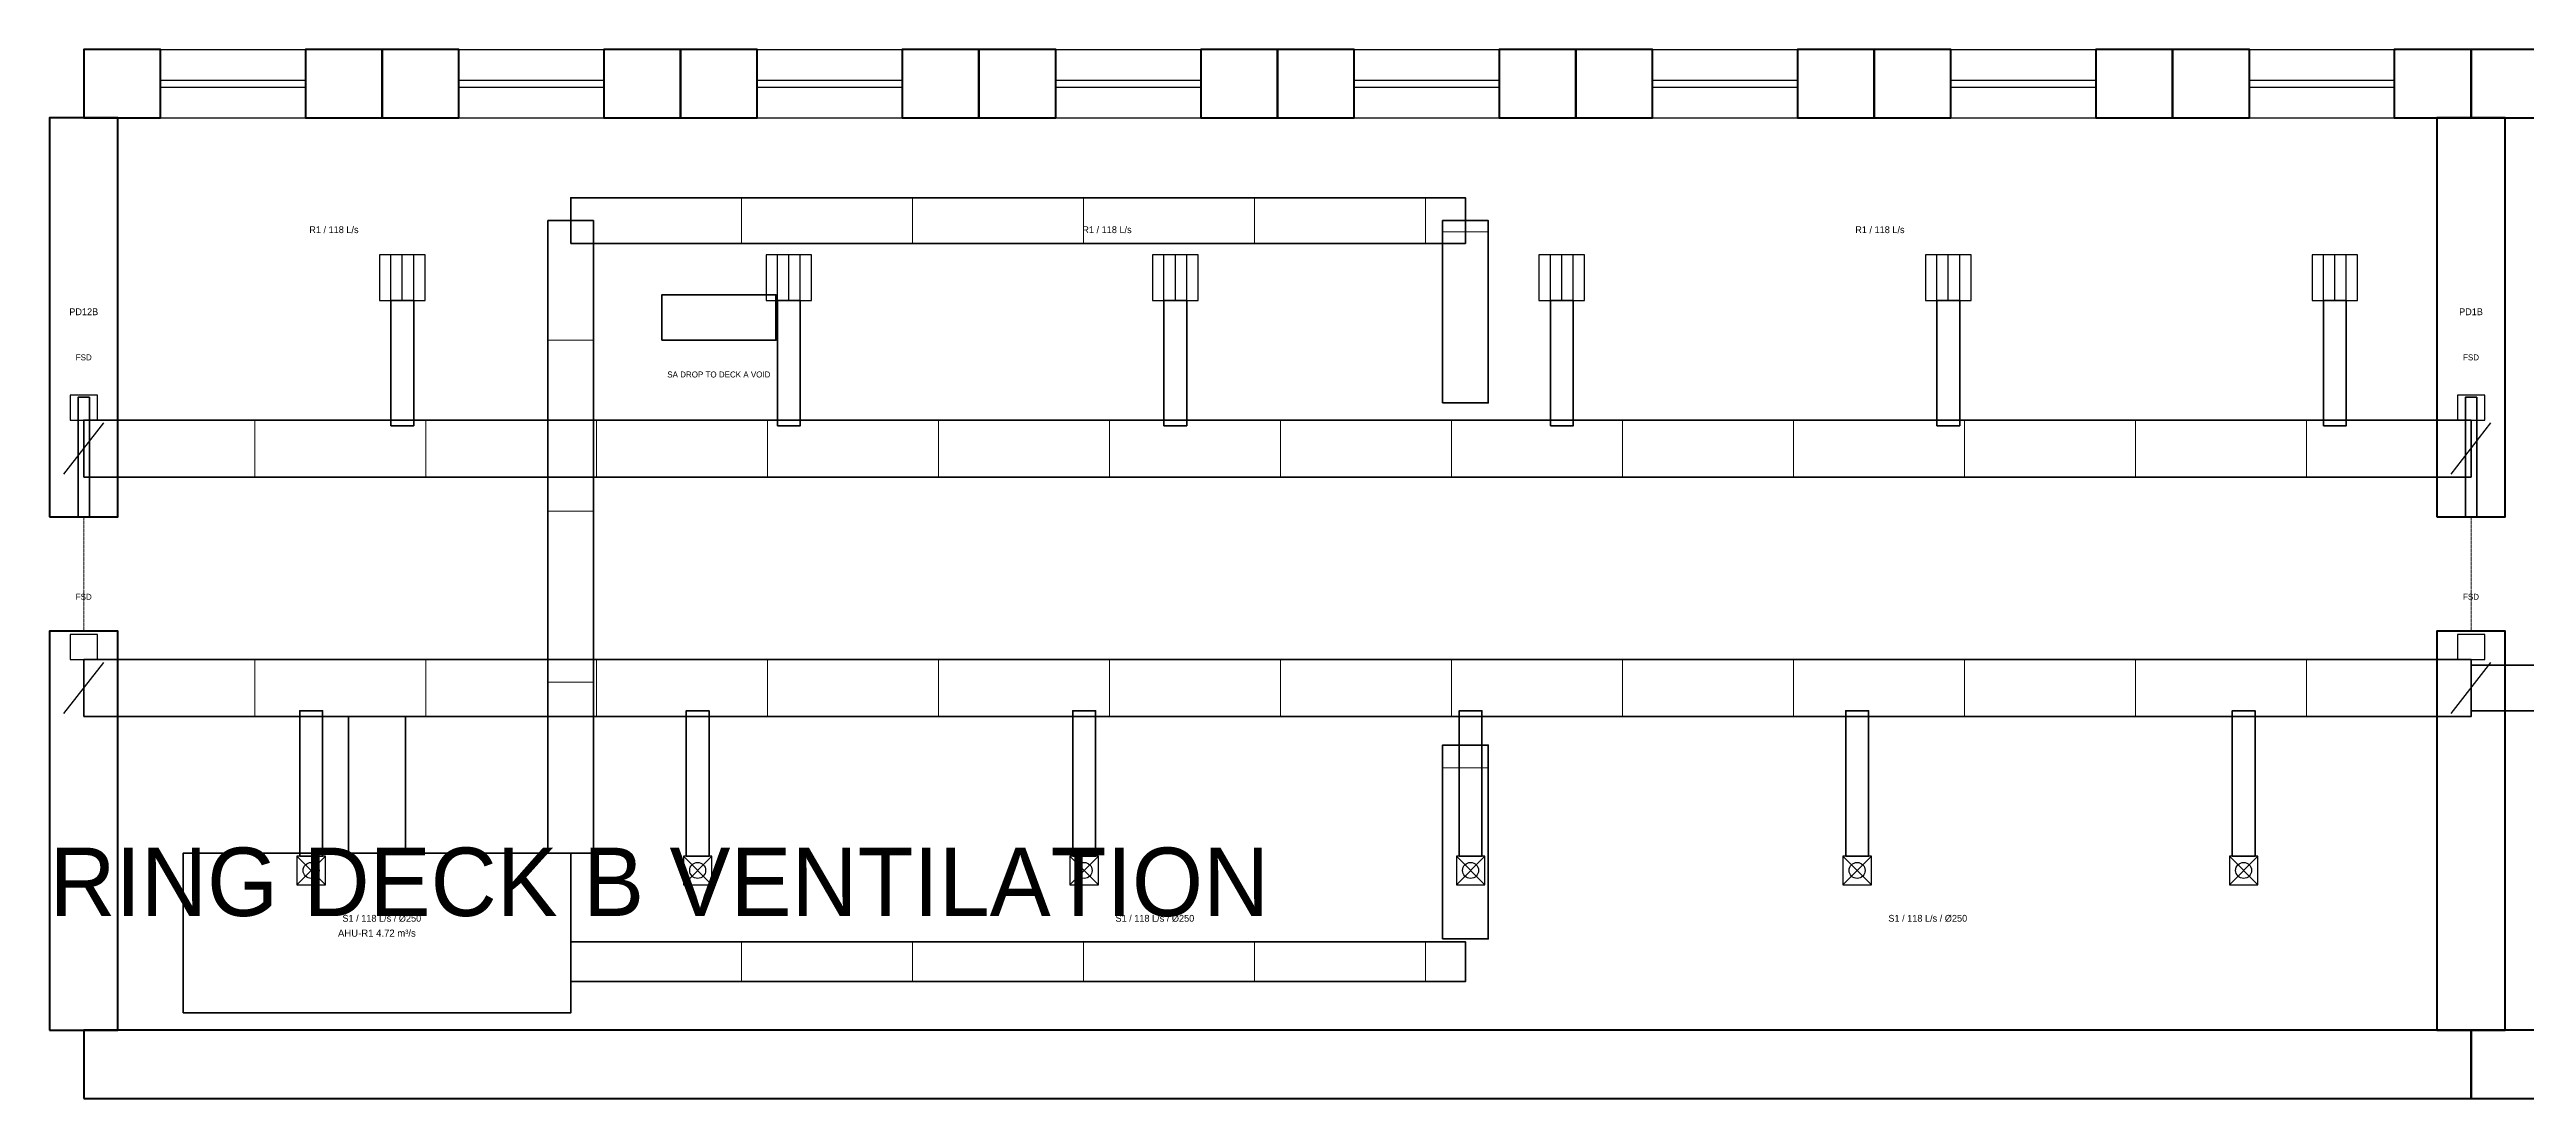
# Model space of a CAD drawing. Header units: millimetres. Extents: x 0 to 251927, y -4600 to 4600.
# Drawn here: x 0 to 21730, y -4600 to 4600 of the extents above; entities that cross this region are included whole.
import ezdxf
from ezdxf.enums import TextEntityAlignment as Align

# ---------------------------------------------------------------- set-up
doc = ezdxf.new("R2010")
doc.units = ezdxf.units.MM
doc.linetypes.add('DASHED', pattern=[1.524, 1.27, -0.254])
for name, color, linetype, lineweight in [('A-ANNO-TEXT', 7, 'CONTINUOUS', 25), ('A-DOOR-PRES', 1, 'CONTINUOUS', 35), ('A-GLAZ', 5, 'CONTINUOUS', 25), ('A-HIDN', 8, 'DASHED', 18), ('A-WALL-BHD', 7, 'CONTINUOUS', 50), ('A-WALL-PRHU', 7, 'CONTINUOUS', 70), ('M-ANNO-TEXT', 7, 'CONTINUOUS', 25), ('M-DUCT-JNT', 8, 'CONTINUOUS', 13), ('M-DUCT-OAIR', 3, 'CONTINUOUS', 35), ('M-DUCT-RETN', 30, 'CONTINUOUS', 35), ('M-DUCT-SUPP', 5, 'CONTINUOUS', 35), ('M-HVAC-DAMP', 1, 'CONTINUOUS', 25), ('M-HVAC-DIFF', 5, 'CONTINUOUS', 25), ('M-HVAC-EQPM', 4, 'CONTINUOUS', 35), ('M-HVAC-GRIL', 30, 'CONTINUOUS', 25)]:
    doc.layers.add(name, color=color, linetype=linetype, lineweight=lineweight)

msp = doc.modelspace()

# ---------------------------------------------------------------- linework, layer by layer
at = {"layer": 'A-DOOR-PRES'}
for p, q in [((0, 500), (600, 500)), ((20944, 500), (21544, 500)), ((0, -500), (600, -500)), ((20944, -500), (21544, -500))]:
    msp.add_line(p, q, dxfattribs=at)
for points in [[(250, 500), (350, 500), (350, 1550), (250, 1550)], [(21194, 500), (21294, 500), (21294, 1550), (21194, 1550)]]:
    msp.add_lwpolyline(points, close=True, dxfattribs=at)
at = {"layer": 'A-GLAZ'}
for p, q in [((973, 4600), (2245, 4600)), ((3591, 4600), (4863, 4600)), ((6209, 4600), (7481, 4600)), ((8827, 4600), (10099, 4600)), ((11445, 4600), (12717, 4600)), ((14063, 4600), (15335, 4600)), ((16681, 4600), (17953, 4600)), ((19299, 4600), (20571, 4600)), ((973, 4330), (2245, 4330)), ((973, 4270), (2245, 4270)), ((3591, 4330), (4863, 4330)), ((3591, 4270), (4863, 4270)), ((6209, 4330), (7481, 4330)), ((6209, 4270), (7481, 4270)), ((8827, 4330), (10099, 4330)), ((8827, 4270), (10099, 4270)), ((11445, 4330), (12717, 4330)), ((11445, 4270), (12717, 4270)), ((14063, 4330), (15335, 4330)), ((14063, 4270), (15335, 4270)), ((16681, 4330), (17953, 4330)), ((16681, 4270), (17953, 4270)), ((19299, 4330), (20571, 4330)), ((19299, 4270), (20571, 4270)), ((973, 4000), (2245, 4000)), ((3591, 4000), (4863, 4000)), ((6209, 4000), (7481, 4000)), ((8827, 4000), (10099, 4000)), ((11445, 4000), (12717, 4000)), ((14063, 4000), (15335, 4000)), ((16681, 4000), (17953, 4000)), ((19299, 4000), (20571, 4000))]:
    msp.add_line(p, q, dxfattribs=at)
at = {"layer": 'A-HIDN'}
for p, q in [((300, -500), (300, 500)), ((21244, -500), (21244, 500))]:
    msp.add_line(p, q, dxfattribs=at)
at = {"layer": 'A-WALL-BHD'}
for points in [[(0, 500), (600, 500), (600, 4000), (0, 4000)], [(20944, 500), (21544, 500), (21544, 4000), (20944, 4000)], [(0, -4000), (600, -4000), (600, -500), (0, -500)], [(20944, -4000), (21544, -4000), (21544, -500), (20944, -500)]]:
    msp.add_lwpolyline(points, close=True, dxfattribs=at)
at = {"layer": 'A-WALL-PRHU'}
for points in [[(300, 4000), (973, 4000), (973, 4600), (300, 4600)], [(2245, 4000), (2918, 4000), (2918, 4600), (2245, 4600)], [(2918, 4000), (3591, 4000), (3591, 4600), (2918, 4600)], [(4863, 4000), (5536, 4000), (5536, 4600), (4863, 4600)], [(5536, 4000), (6209, 4000), (6209, 4600), (5536, 4600)], [(7481, 4000), (8154, 4000), (8154, 4600), (7481, 4600)], [(8154, 4000), (8827, 4000), (8827, 4600), (8154, 4600)], [(10099, 4000), (10772, 4000), (10772, 4600), (10099, 4600)], [(10772, 4000), (11445, 4000), (11445, 4600), (10772, 4600)], [(12717, 4000), (13390, 4000), (13390, 4600), (12717, 4600)], [(13390, 4000), (14063, 4000), (14063, 4600), (13390, 4600)], [(15335, 4000), (16008, 4000), (16008, 4600), (15335, 4600)], [(16008, 4000), (16681, 4000), (16681, 4600), (16008, 4600)], [(17953, 4000), (18626, 4000), (18626, 4600), (17953, 4600)], [(18626, 4000), (19299, 4000), (19299, 4600), (18626, 4600)], [(20571, 4000), (21244, 4000), (21244, 4600), (20571, 4600)], [(21244, 4000), (21917, 4000), (21917, 4600), (21244, 4600)], [(300, -4600), (21244, -4600), (21244, -4000), (300, -4000)], [(21244, -4600), (42188, -4600), (42188, -4000), (21244, -4000)]]:
    msp.add_lwpolyline(points, close=True, dxfattribs=at)
at = {"layer": 'M-DUCT-JNT'}
for p, q in [((6072, 2900), (6072, 3300)), ((7572, 2900), (7572, 3300)), ((9072, 2900), (9072, 3300)), ((10572, 2900), (10572, 3300)), ((12072, 2900), (12072, 3300)), ((12222, 3000), (12622, 3000)), ((4372, 2050), (4772, 2050)), ((1800, 850), (1800, 1350)), ((3300, 850), (3300, 1350)), ((4800, 850), (4800, 1350)), ((6300, 850), (6300, 1350)), ((7800, 850), (7800, 1350)), ((9300, 850), (9300, 1350)), ((10800, 850), (10800, 1350)), ((12300, 850), (12300, 1350)), ((13800, 850), (13800, 1350)), ((15300, 850), (15300, 1350)), ((16800, 850), (16800, 1350)), ((18300, 850), (18300, 1350)), ((19800, 850), (19800, 1350)), ((4372, 550), (4772, 550)), ((1800, -1250), (1800, -750)), ((3300, -1250), (3300, -750)), ((4800, -1250), (4800, -750)), ((6300, -1250), (6300, -750)), ((7800, -1250), (7800, -750)), ((9300, -1250), (9300, -750)), ((10800, -1250), (10800, -750)), ((12300, -1250), (12300, -750)), ((13800, -1250), (13800, -750)), ((15300, -1250), (15300, -750)), ((16800, -1250), (16800, -750)), ((18300, -1250), (18300, -750)), ((19800, -1250), (19800, -750)), ((4372, -950), (4772, -950)), ((12222, -1700), (12622, -1700)), ((6072, -3575), (6072, -3225)), ((7572, -3575), (7572, -3225)), ((9072, -3575), (9072, -3225)), ((10572, -3575), (10572, -3225)), ((12072, -3575), (12072, -3225))]:
    msp.add_line(p, q, dxfattribs=at)
at = {"layer": 'M-DUCT-OAIR'}
for points in [[(4572, 2900), (12422, 2900), (12422, 3300), (4572, 3300)], [(4372, -2450), (4772, -2450), (4772, 3100), (4372, 3100)], [(12222, 1500), (12622, 1500), (12622, 3100), (12222, 3100)]]:
    msp.add_lwpolyline(points, close=True, dxfattribs=at)
at = {"layer": 'M-DUCT-RETN'}
for points in [[(2995, 1300), (3195, 1300), (3195, 2400), (2995, 2400)], [(6386, 1300), (6586, 1300), (6586, 2400), (6386, 2400)], [(9777, 1300), (9977, 1300), (9977, 2400), (9777, 2400)], [(13167, 1300), (13367, 1300), (13367, 2400), (13167, 2400)], [(16558, 1300), (16758, 1300), (16758, 2400), (16558, 2400)], [(19949, 1300), (20149, 1300), (20149, 2400), (19949, 2400)], [(300, 850), (21244, 850), (21244, 1350), (300, 1350)], [(12222, -3200), (12622, -3200), (12622, -1500), (12222, -1500)], [(4572, -3575), (12422, -3575), (12422, -3225), (4572, -3225)]]:
    msp.add_lwpolyline(points, close=True, dxfattribs=at)
at = {"layer": 'M-DUCT-SUPP'}
for points in [[(5372, 2050), (6372, 2050), (6372, 2450), (5372, 2450)], [(300, -1250), (21244, -1250), (21244, -750), (300, -750)], [(21244, -1200), (41388, -1200), (41388, -800), (21244, -800)], [(2195, -2475), (2395, -2475), (2395, -1200), (2195, -1200)], [(2622, -2450), (3122, -2450), (3122, -1250), (2622, -1250)], [(5586, -2475), (5786, -2475), (5786, -1200), (5586, -1200)], [(8977, -2475), (9177, -2475), (9177, -1200), (8977, -1200)], [(12367, -2475), (12567, -2475), (12567, -1200), (12367, -1200)], [(15758, -2475), (15958, -2475), (15958, -1200), (15758, -1200)], [(19149, -2475), (19349, -2475), (19349, -1200), (19149, -1200)]]:
    msp.add_lwpolyline(points, close=True, dxfattribs=at)
at = {"layer": 'M-HVAC-DAMP'}
for p, q in [((125, 875), (475, 1325)), ((21069, 875), (21419, 1325)), ((21069, 875), (21419, 1325)), ((125, -1225), (475, -775)), ((21069, -1225), (21419, -775)), ((21069, -1225), (21419, -775))]:
    msp.add_line(p, q, dxfattribs=at)
for points in [[(180, 1350), (420, 1350), (420, 1570), (180, 1570)], [(21124, 1350), (21364, 1350), (21364, 1570), (21124, 1570)], [(21124, 1350), (21364, 1350), (21364, 1570), (21124, 1570)], [(180, -750), (420, -750), (420, -530), (180, -530)], [(21124, -750), (21364, -750), (21364, -530), (21124, -530)], [(21124, -750), (21364, -750), (21364, -530), (21124, -530)]]:
    msp.add_lwpolyline(points, close=True, dxfattribs=at)
at = {"layer": 'M-HVAC-DIFF'}
for p, q in [((2170, -2725), (2420, -2475)), ((2170, -2475), (2420, -2725)), ((5561, -2725), (5811, -2475)), ((5561, -2475), (5811, -2725)), ((8952, -2725), (9202, -2475)), ((8952, -2475), (9202, -2725)), ((12342, -2725), (12592, -2475)), ((12342, -2475), (12592, -2725)), ((15733, -2725), (15983, -2475)), ((15733, -2475), (15983, -2725)), ((19124, -2725), (19374, -2475)), ((19124, -2475), (19374, -2725))]:
    msp.add_line(p, q, dxfattribs=at)
for points in [[(2170, -2725), (2420, -2725), (2420, -2475), (2170, -2475)], [(5561, -2725), (5811, -2725), (5811, -2475), (5561, -2475)], [(8952, -2725), (9202, -2725), (9202, -2475), (8952, -2475)], [(12342, -2725), (12592, -2725), (12592, -2475), (12342, -2475)], [(15733, -2725), (15983, -2725), (15983, -2475), (15733, -2475)], [(19124, -2725), (19374, -2725), (19374, -2475), (19124, -2475)]]:
    msp.add_lwpolyline(points, close=True, dxfattribs=at)
for centre in [(2295, -2600), (5686, -2600), (9077, -2600), (12467, -2600), (15858, -2600), (19249, -2600)]:
    msp.add_circle(centre, 70, dxfattribs=at)
at = {"layer": 'M-HVAC-EQPM'}
msp.add_lwpolyline([(1172, -3850), (4572, -3850), (4572, -2450), (1172, -2450)], close=True, dxfattribs=at)
at = {"layer": 'M-HVAC-GRIL'}
for p, q in [((2995, 2400), (2995, 2800)), ((3095, 2400), (3095, 2800)), ((3195, 2400), (3195, 2800)), ((6386, 2400), (6386, 2800)), ((6486, 2400), (6486, 2800)), ((6586, 2400), (6586, 2800)), ((9777, 2400), (9777, 2800)), ((9877, 2400), (9877, 2800)), ((9977, 2400), (9977, 2800)), ((13167, 2400), (13167, 2800)), ((13267, 2400), (13267, 2800)), ((13367, 2400), (13367, 2800)), ((16558, 2400), (16558, 2800)), ((16658, 2400), (16658, 2800)), ((16758, 2400), (16758, 2800)), ((19949, 2400), (19949, 2800)), ((20049, 2400), (20049, 2800)), ((20149, 2400), (20149, 2800))]:
    msp.add_line(p, q, dxfattribs=at)
for points in [[(2895, 2400), (3295, 2400), (3295, 2800), (2895, 2800)], [(6286, 2400), (6686, 2400), (6686, 2800), (6286, 2800)], [(9677, 2400), (10077, 2400), (10077, 2800), (9677, 2800)], [(13067, 2400), (13467, 2400), (13467, 2800), (13067, 2800)], [(16458, 2400), (16858, 2400), (16858, 2800), (16458, 2800)], [(19849, 2400), (20249, 2400), (20249, 2800), (19849, 2800)]]:
    msp.add_lwpolyline(points, close=True, dxfattribs=at)

# ---------------------------------------------------------------- texts
at = {"layer": 'A-ANNO-TEXT'}
for s, p in [('PD12B', (300, 2300)), ('PD1B', (21244, 2300))]:
    msp.add_text(s, height=60, dxfattribs=at).set_placement(p, align=Align.MIDDLE_CENTER)
msp.add_text('RING DECK B VENTILATION', height=600, dxfattribs=at).set_placement((0, -3000))
at = {"layer": 'M-ANNO-TEXT'}
for s, height, p in [('R1 / 118 L/s', 60, (2495, 3020)), ('R1 / 118 L/s', 60, (9277, 3020)), ('R1 / 118 L/s', 60, (16058, 3020)), ('FSD', 52.5, (300, 1900)), ('SA DROP TO DECK A VOID', 52.5, (5872, 1750)), ('FSD', 52.5, (21244, 1900)), ('FSD', 52.5, (21244, 1900)), ('FSD', 52.5, (300, -200)), ('FSD', 52.5, (21244, -200)), ('FSD', 52.5, (21244, -200)), ('S1 / 118 L/s / Ø250', 60, (2915, -3020)), ('S1 / 118 L/s / Ø250', 60, (9697, -3020)), ('S1 / 118 L/s / Ø250', 60, (16478, -3020)), ('AHU-R1 4.72 m³/s', 62.5, (2872, -3150))]:
    msp.add_text(s, height=height, dxfattribs=at).set_placement(p, align=Align.MIDDLE_CENTER)

doc.saveas('drawing.dxf')
